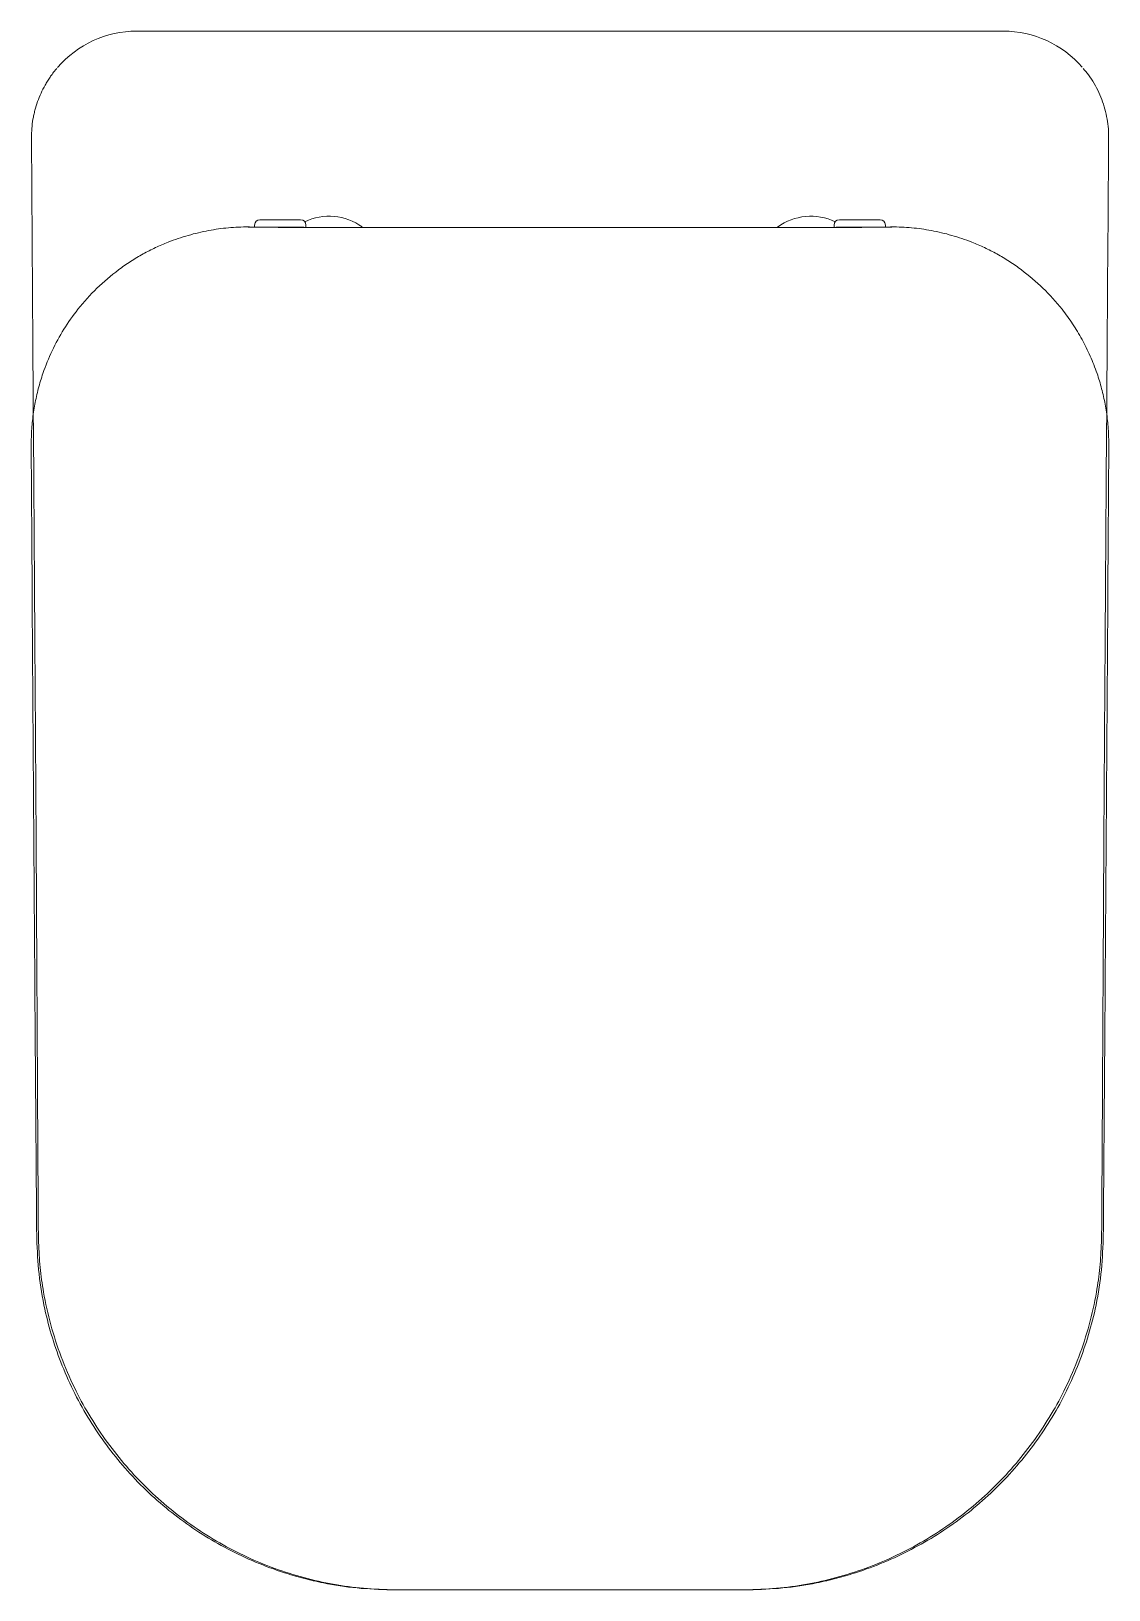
# Model space of a CAD drawing. Header units: millimetres. Extents: x 1778 to 2471, y 1406 to 1876.
# Drawn here: x 1975.996 to 1976.342, y 1423.408 to 1423.909 of the extents above; entities that cross this region are included whole.
import ezdxf

# ---------------------------------------------------------------- set-up
doc = ezdxf.new("R2010")
doc.units = ezdxf.units.MM
doc.layers.add('ARQ_SANITAROS', color=42, linetype='Continuous', lineweight=0)

msp = doc.modelspace()

# ---------------------------------------------------------------- linework, layer by layer
at = {"layer": 'ARQ_SANITAROS'}
for p, q in [((1976.029580120462, 1423.909435954952), (1976.308521066325, 1423.909435954952)), ((1976.065510947463, 1423.846398693521), (1976.065510673025, 1423.846398988665)), ((1976.065550593394, 1423.846505360164), (1976.065550593394, 1423.846505487966)), ((1976.066671492149, 1423.846328051392), (1976.066881586263, 1423.846328176836)), ((1976.066881586263, 1423.846328176836), (1976.066888959459, 1423.846319867491)), ((1976.067550593393, 1423.846465407988), (1976.067550593393, 1423.847058903756)), ((1976.082350593394, 1423.848758903756), (1976.069250593393, 1423.848758903756)), ((1976.084050593394, 1423.847058903756), (1976.084050593394, 1423.846396274289)), ((1976.254050593394, 1423.847058903756), (1976.254050593394, 1423.846396274289)), ((1976.268850593393, 1423.848758903756), (1976.255750593393, 1423.848758903756)), ((1976.270550593393, 1423.846465407988), (1976.270550593393, 1423.847058903756)), ((1976.271219600523, 1423.846328176836), (1976.271212227328, 1423.846319867491)), ((1976.271429694639, 1423.846328051392), (1976.271219600523, 1423.846328176836)), ((1976.272550593392, 1423.846505360164), (1976.272550593392, 1423.846505487966)), ((1976.272590239323, 1423.846398693521), (1976.272590513761, 1423.846398988665)), ((1976.111439321654, 1423.407881525421), (1976.226661865133, 1423.407881525421))]:
    msp.add_line(p, q, dxfattribs=at)
at = {"layer": 'ARQ_SANITAROS', "flags": 128}
for points in [[(1976.111523022418, 1423.407879376856), (1976.134500756142, 1423.407880041475), (1976.151775674734, 1423.407881151501), (1976.15747159636, 1423.407881356742), (1976.169050593393, 1423.407881525421)], [(1976.226578164368, 1423.407879376856), (1976.203600430645, 1423.407880041475), (1976.186325512052, 1423.407881151501), (1976.180629590426, 1423.407881356742), (1976.169050593393, 1423.407881525421)]]:
    msp.add_lwpolyline(points, dxfattribs=at)
at = {"layer": 'ARQ_SANITAROS'}
for centre, radius, start, end in [((1976.02958254784, 1423.875845320144), 0.033590634895003, 90.00414041673437, 139.2085361212742), ((1976.30851955644, 1423.87584885583), 0.0335870991552994, 40.81433446646935, 89.99742429685564), ((1976.091550593393, 1423.831758903756), 0.0181182928856759, 54.13357144608431, 115.6674644054112), ((1976.246550593392, 1423.831758903757), 0.0181182928856758, 64.33253559458885, 126.1305735794233), ((1976.069250593393, 1423.847058903756), 0.0017, 90, 180), ((1976.082350593394, 1423.847058903756), 0.0017, 0, 90), ((1976.255750593393, 1423.847058903756), 0.0017, 90, 180), ((1976.268850593393, 1423.847058903756), 0.0017, 0, 90)]:
    msp.add_arc(centre, radius, start, end, dxfattribs=at)
for points, knots in [([(1976.003857139962, 1423.897448247374), (1976.002836033839, 1423.896214104054), (1976.002248791393, 1423.895429735339), (1976.001415600075, 1423.894210185218), (1976.001145238502, 1423.893795528023), (1976.000623806133, 1423.89295654197), (1976.000373064596, 1423.892532853332), (1975.99916835862, 1423.890393798684), (1975.998360297432, 1423.888617061762), (1975.997378754085, 1423.885854981382), (1975.99709021208, 1423.884918035251), (1975.99671698943, 1423.883487550716), (1975.996602341078, 1423.883005563372), (1975.996394785383, 1423.882039915053), (1975.996301732708, 1423.881555886286), (1975.99588961563, 1423.879129773269), (1975.995728755883, 1423.877169920108), (1975.995740476868, 1423.875190683373)], [0, 0, 0, 0, 0.1250000000000015, 0.1250000000000015, 0.1875000000000023, 0.1875000000000023, 0.2500000000000031, 0.2500000000000031, 0.5000000000000031, 0.5000000000000031, 0.6250000000000026, 0.6250000000000026, 0.6875000000000026, 0.6875000000000026, 0.7500000000000026, 0.7500000000000026, 1, 1, 1, 1]), ([(1976.342392895835, 1423.87519092586), (1976.342393350806, 1423.875878288728), (1976.342394491512, 1423.877601641514), (1976.342085785566, 1423.880405144214), (1976.341472187641, 1423.883558958789), (1976.340529959698, 1423.886687698676), (1976.339297491483, 1423.889722803735), (1976.337769049646, 1423.892633746464), (1976.336096321502, 1423.895237924151), (1976.33482572611, 1423.896767652884), (1976.334255774038, 1423.897453844623)], [0, 0, 0, 0, 0.0851159260537213, 0.2134022289510391, 0.3486191739738573, 0.4827037445650866, 0.6175375983067121, 0.7538045840684955, 0.8895639097349602, 0.9999999999999998, 0.9999999999999998, 0.9999999999999998, 0.9999999999999998]), ([(1975.995740476728, 1423.875190683521), (1975.996091397837, 1423.815933049224), (1975.99655070354, 1423.756676109908), (1975.997031963254, 1423.682604349674), (1975.99712374505, 1423.66778996948), (1975.997252265722, 1423.64556834156), (1975.997293602495, 1423.638161122787), (1975.997373106601, 1423.623346665282), (1975.997410675998, 1423.615939422786), (1975.997530592766, 1423.593717740689), (1975.997612563279, 1423.578903298715), (1975.997738788967, 1423.556681656343), (1975.997781457781, 1423.549274445957), (1975.997847500161, 1423.538163643218), (1975.997869853744, 1423.534460044443), (1975.997904394392, 1423.528904652641), (1975.997916078127, 1423.527052856446), (1975.99793404044, 1423.524275164902), (1975.997940099852, 1423.523349268175), (1975.997952439389, 1423.521497476108), (1975.997969852584, 1423.520571650873), (1975.997998570082, 1423.519645896818)], [0, 0, 0, 0, 0.499999999999999, 0.499999999999999, 0.6249999999999986, 0.6249999999999986, 0.6874999999999987, 0.6874999999999987, 0.749999999999999, 0.749999999999999, 0.8749999999999991, 0.8749999999999991, 0.9374999999999992, 0.9374999999999992, 0.9687499999999994, 0.9687499999999994, 0.9843749999999996, 0.9843749999999996, 0.9921874999999998, 0.9921874999999998, 1, 1, 1, 1]), ([(1976.342392895835, 1423.87519092586), (1976.342009788949, 1423.815933049224), (1976.341550483246, 1423.756676109908), (1976.341069223534, 1423.682604349674), (1976.340977441737, 1423.66778996948), (1976.340848921066, 1423.64556834156), (1976.340807584291, 1423.638161122787), (1976.340728080187, 1423.623346665282), (1976.340690510789, 1423.615939422786), (1976.340570594021, 1423.593717740689), (1976.340488623508, 1423.578903298715), (1976.340362397822, 1423.556681656343), (1976.340319729006, 1423.549274445957), (1976.340253686627, 1423.538163643218), (1976.340231333041, 1423.534460044443), (1976.340196792394, 1423.528904652641), (1976.340185108659, 1423.527052856446), (1976.340167146346, 1423.524275164902), (1976.340161086936, 1423.523349268175), (1976.340148747398, 1423.521497476108), (1976.340131334206, 1423.520571650873), (1976.340102616704, 1423.519645896818)], [0, 0, 0, 0, 0.499999999999999, 0.499999999999999, 0.6249999999999986, 0.6249999999999986, 0.6874999999999987, 0.6874999999999987, 0.749999999999999, 0.749999999999999, 0.8749999999999991, 0.8749999999999991, 0.9374999999999992, 0.9374999999999992, 0.9687499999999994, 0.9687499999999994, 0.9843749999999996, 0.9843749999999996, 0.9921874999999998, 0.9921874999999998, 1, 1, 1, 1]), ([(1976.065531602442, 1423.846505394112), (1976.063394016046, 1423.84643565397), (1976.059119025882, 1423.846296179645), (1976.052657819618, 1423.845352786538), (1976.04617292667, 1423.843833179116), (1976.040476344186, 1423.841902919939), (1976.035642560069, 1423.839823105541), (1976.031601440295, 1423.83776459011), (1976.027594965276, 1423.835401993699), (1976.025017501594, 1423.833558357863), (1976.023729296202, 1423.832636916509)], [0, 0, 0, 0, 0.148406030292564, 0.2967993811278341, 0.4499869238542857, 0.6031153818637871, 0.7006212789422313, 0.7981000364413783, 0.8990912563665814, 1, 1, 1, 1]), ([(1976.065510673025, 1423.846398988665), (1976.065512177283, 1423.846406882567), (1976.065519153756, 1423.846443493023), (1976.065526130228, 1423.846478183529), (1976.065531602442, 1423.846505394112)], [0, 0, 0, 0, 0.21561876617468, 1, 1, 1, 1]), ([(1976.066671492149, 1423.846328051392), (1976.066449538746, 1423.846339722988), (1976.066088272298, 1423.84635872047), (1976.065842651158, 1423.846381779224), (1976.065711792804, 1423.846392373525), (1976.065657099615, 1423.846395959246), (1976.065611532725, 1423.846398112261), (1976.065567610751, 1423.846399010771), (1976.065537622768, 1423.846399126051), (1976.06551855952, 1423.846398816948), (1976.065510947463, 1423.846398693521)], [0, 0, 0, 0, 0.4930342614628806, 0.8024960899504733, 0.8686508191154105, 0.9127391735910164, 0.9565527819890192, 0.9746425564283743, 0.9898746350425301, 1, 1, 1, 1]), ([(1976.065550593394, 1423.846505472751), (1976.065545342258, 1423.846505463581), (1976.06553895419, 1423.846505452426), (1976.065532713199, 1423.846505402922), (1976.065531602442, 1423.846505394112)], [0, 0, 0, 0, 0.8220223225613088, 1, 1, 1, 1]), ([(1976.06628904641, 1423.846350361497), (1976.066263742682, 1423.846365019116), (1976.066044086974, 1423.846492258448), (1976.065782259271, 1423.846499269422), (1976.065550593394, 1423.846505472751)], [0, 0, 0, 0, 0.1151972257301063, 1, 1, 1, 1]), ([(1976.169050593393, 1423.84628225259), (1976.154314157013, 1423.846283930299), (1976.124840107799, 1423.846287285851), (1976.090783831078, 1423.846307638246), (1976.071465356682, 1423.846324238119), (1976.066881586263, 1423.846328176836)], [0, 0, 0, 0, 0.4326772825304263, 0.8653891069814749, 0.9999999999999998, 0.9999999999999998, 0.9999999999999998, 0.9999999999999998]), ([(1976.066888959459, 1423.846319867491), (1976.081623050907, 1423.846308302855), (1976.111092404478, 1423.846285172666), (1976.14514860823, 1423.846274867425), (1976.164468381407, 1423.846274077386), (1976.169050593393, 1423.846273890007)], [0, 0, 0, 0, 0.432708467864706, 0.8654513158843057, 1, 1, 1, 1]), ([(1976.169050593393, 1423.84628225259), (1976.183787029773, 1423.846283930299), (1976.213261078987, 1423.846287285851), (1976.247317355708, 1423.846307638246), (1976.266635830103, 1423.846324238119), (1976.271219600523, 1423.846328176836)], [0, 0, 0, 0, 0.4326772825304264, 0.8653891069814749, 1, 1, 1, 1]), ([(1976.271212227328, 1423.846319867491), (1976.256478135879, 1423.846308302855), (1976.227008782309, 1423.846285172666), (1976.192952578557, 1423.846274867425), (1976.173632805379, 1423.846274077386), (1976.169050593393, 1423.846273890007)], [0, 0, 0, 0, 0.4327084678647058, 0.8654513158843057, 1, 1, 1, 1]), ([(1976.271429694639, 1423.846328051392), (1976.271651648039, 1423.846339722988), (1976.27201291449, 1423.84635872047), (1976.272258535628, 1423.846381779224), (1976.272389393985, 1423.846392373525), (1976.272444087172, 1423.846395959246), (1976.272489654062, 1423.846398112261), (1976.272533576035, 1423.846399010771), (1976.272563564019, 1423.846399126051), (1976.272582627266, 1423.846398816948), (1976.272590239323, 1423.846398693521)], [0, 0, 0, 0, 0.4930342614628822, 0.8024960899504758, 0.8686508191154128, 0.9127391735910187, 0.9565527819890215, 0.9746425564283766, 0.9898746350425301, 1, 1, 1, 1]), ([(1976.271812140376, 1423.846350361497), (1976.271837444105, 1423.846365019116), (1976.272057099812, 1423.846492258448), (1976.272318927515, 1423.846499269422), (1976.272550593392, 1423.846505472751)], [0, 0, 0, 0, 0.1151972257301384, 1, 1, 1, 1]), ([(1976.272550593392, 1423.846505472751), (1976.272555844528, 1423.846505463581), (1976.272562232597, 1423.846505452426), (1976.272568473587, 1423.846505402922), (1976.272569584344, 1423.846505394112)], [0, 0, 0, 0, 0.822022322561299, 1, 1, 1, 1]), ([(1976.272569584344, 1423.846505394112), (1976.27470717074, 1423.84643565397), (1976.278982160904, 1423.846296179645), (1976.285443367168, 1423.845352786538), (1976.291928260116, 1423.843833179116), (1976.297624842601, 1423.841902919939), (1976.302458626717, 1423.839823105541), (1976.306499746492, 1423.83776459011), (1976.310506221511, 1423.835401993699), (1976.313083685193, 1423.833558357863), (1976.314371890586, 1423.832636916509)], [0, 0, 0, 0, 0.148406030292564, 0.296799381127834, 0.4499869238542857, 0.6031153818637871, 0.7006212789422313, 0.7981000364413782, 0.8990912563665814, 1, 1, 1, 1]), ([(1976.272590513761, 1423.846398988665), (1976.272589009503, 1423.846406882567), (1976.272582033031, 1423.846443493023), (1976.272575056559, 1423.846478183529), (1976.272569584344, 1423.846505394112)], [0, 0, 0, 0, 0.2156187661746803, 1, 1, 1, 1]), ([(1976.023729296202, 1423.832636916509), (1976.021361342145, 1423.830722521574), (1976.016625437742, 1423.826893734705), (1976.010817563745, 1423.820364914002), (1976.006045680757, 1423.813576030365), (1976.002272837639, 1423.806657993482), (1975.999955736633, 1423.800998711334), (1975.998358938696, 1423.796056691812), (1975.997263367468, 1423.791900726694), (1975.996313410777, 1423.786761268352), (1975.995716962591, 1423.781496074018), (1975.99566019858, 1423.777922292242), (1975.995631816575, 1423.776135401393)], [0, 0, 0, 0, 0.1394229914492535, 0.2788457644335567, 0.3988878915009842, 0.5193123561428061, 0.6393541309074494, 0.6786217764517923, 0.757410967471786, 0.8362001488825795, 0.9181000762816223, 1, 1, 1, 1]), ([(1976.314371890586, 1423.832636916509), (1976.31672125852, 1423.830740800846), (1976.321460375175, 1423.826915979206), (1976.326812067408, 1423.820892915314), (1976.330893935697, 1423.815271596337), (1976.333933978548, 1423.810240193506), (1976.336564186297, 1423.804921444614), (1976.338336856626, 1423.800404989841), (1976.33974091648, 1423.796061161596), (1976.340837214569, 1423.791905400047), (1976.341786061435, 1423.786771043063), (1976.342384349721, 1423.781501380653), (1976.34244097458, 1423.777927561963), (1976.342469370211, 1423.776135401393)], [0, 0, 0, 0, 0.1382226325119052, 0.2788210267422217, 0.3676741349085375, 0.4565272096236983, 0.5479595723160033, 0.639391904852379, 0.6786553676602481, 0.7572221100891035, 0.8362172448426385, 0.9178679666779421, 1, 1, 1, 1]), ([(1975.995631816575, 1423.776135401393), (1975.995990174988, 1423.721583180361), (1975.996448885253, 1423.651754587141), (1975.997016945837, 1423.574288222703), (1975.997241247037, 1423.543735643696), (1975.997358021491, 1423.528459388434), (1975.997416408719, 1423.520821260701)], [0, 0, 0, 0, 0.6409992683900738, 0.820499629893891, 0.9102498137498994, 1, 1, 1, 1]), ([(1976.342469370211, 1423.776135401393), (1976.342111011798, 1423.721583180361), (1976.341652301533, 1423.651754587141), (1976.34108424095, 1423.574288222703), (1976.340859939749, 1423.543735643696), (1976.340743165294, 1423.528459388434), (1976.340684778067, 1423.520821260701)], [0, 0, 0, 0, 0.6409992683900736, 0.820499629893891, 0.9102498137498994, 1, 1, 1, 1]), ([(1975.997416408719, 1423.520821260701), (1975.997582985133, 1423.517044923483), (1975.997917802643, 1423.509454510214), (1975.999750511176, 1423.498806221822), (1976.00232455827, 1423.488943649372), (1976.005546454832, 1423.47983593273), (1976.009562776145, 1423.470948212083), (1976.014324031077, 1423.462436467457), (1976.019737585877, 1423.454438415625), (1976.025791495342, 1423.446915191184), (1976.032524927566, 1423.439863938816), (1976.039830272424, 1423.433413165265), (1976.047578139217, 1423.427663221595), (1976.055770193429, 1423.422574295246), (1976.064444760485, 1423.418152683869), (1976.071548232268, 1423.415263018575), (1976.077807871073, 1423.413127677767), (1976.083162337243, 1423.411555881958), (1976.09106380851, 1423.409739611786), (1976.100525449923, 1423.408251356456), (1976.107845943716, 1423.4080037496), (1976.111523022418, 1423.407879376856)], [0, 0, 0, 0, 0.0637559470139155, 0.1281490392005868, 0.1819143730855928, 0.2356799046698177, 0.291016647673786, 0.3463530292123758, 0.4001052723443827, 0.4538575414206426, 0.5091701656216033, 0.564482668693219, 0.6181657836283136, 0.6718492666612476, 0.7270870136638073, 0.7823245569221803, 0.8011198391896192, 0.8387223286521994, 0.8764525675498527, 0.937942214640547, 1, 1, 1, 1]), ([(1975.997998569625, 1423.519645896816), (1975.998136436499, 1423.516973397478), (1975.998412170477, 1423.511628394307), (1975.999664091286, 1423.502756920058), (1976.001805720101, 1423.493097626781), (1976.005138355754, 1423.482802753705), (1976.00926043492, 1423.473193682248), (1976.014060271806, 1423.464316597906), (1976.019390229329, 1423.456166910502), (1976.025374399761, 1423.448484820755), (1976.031984081642, 1423.441319281535), (1976.03920119832, 1423.434733367341), (1976.046971208708, 1423.428756453302), (1976.055212256319, 1423.42344806387), (1976.063852291216, 1423.418863429629), (1976.072848290997, 1423.415052384089), (1976.082134389717, 1423.412010212367), (1976.091642852751, 1423.409773823889), (1976.101431564548, 1423.40827607168), (1976.108057829547, 1423.408014837515), (1976.111439321654, 1423.407881525421)], [0, 0, 0, 0, 0.0456866719437646, 0.0913734207668866, 0.1528402942482569, 0.2144442872998223, 0.2759137687191403, 0.3311595194726922, 0.3866001600931559, 0.4420414650216429, 0.4972879842118782, 0.5529002321691486, 0.6087123778439957, 0.6645227450762925, 0.7201324938119056, 0.7755597808434171, 0.8311891138580815, 0.8868161578434136, 0.9422404221795968, 1, 1, 1, 1]), ([(1976.340684778067, 1423.520821260701), (1976.340515704554, 1423.517026188303), (1976.34017755754, 1423.509436043853), (1976.338341294798, 1423.498747388532), (1976.335736040505, 1423.488815876448), (1976.332473099919, 1423.479667455754), (1976.328464523673, 1423.470822236351), (1976.323730285463, 1423.46235635641), (1976.318282982368, 1423.454332407177), (1976.312176992095, 1423.446784860527), (1976.305465285403, 1423.43977048372), (1976.298200532902, 1423.433353418486), (1976.290412635477, 1423.427589719717), (1976.282163903142, 1423.422494537892), (1976.273521534226, 1423.418100955788), (1976.266503957495, 1423.415245879148), (1976.260289682658, 1423.413126578663), (1976.254935202493, 1423.411554885847), (1976.247017331205, 1423.409734724902), (1976.23755844541, 1423.408253447753), (1976.2302382573, 1423.40800406713), (1976.226578164368, 1423.407879376856)], [0, 0, 0, 0, 0.064076064497361, 0.1281521231385903, 0.1826046249101311, 0.2372529705329657, 0.2919010904408717, 0.3463532833120784, 0.400787811328497, 0.4554167310543257, 0.5100453300695265, 0.5644794191910251, 0.6188423431238066, 0.6733990325380725, 0.7279557574036961, 0.7823187298515404, 0.8011146244494486, 0.8387822804310516, 0.8764498312919473, 0.9382249345882602, 1, 1, 1, 1]), ([(1976.340102617162, 1423.519645896816), (1976.339964750289, 1423.516973397478), (1976.339689016309, 1423.511628394307), (1976.338437095501, 1423.502756920058), (1976.336295466687, 1423.493097626781), (1976.332962831033, 1423.482802753705), (1976.328840751867, 1423.473193682248), (1976.324040914983, 1423.464316597906), (1976.318710957458, 1423.456166910502), (1976.312726787026, 1423.448484820755), (1976.306117105146, 1423.441319281535), (1976.298899988468, 1423.434733367341), (1976.291129978079, 1423.428756453302), (1976.282888930468, 1423.42344806387), (1976.274248895571, 1423.418863429629), (1976.26525289579, 1423.415052384089), (1976.25596679707, 1423.412010212367), (1976.246458334036, 1423.409773823889), (1976.23666962224, 1423.40827607168), (1976.23004335724, 1423.408014837515), (1976.226661865132, 1423.407881525421)], [0, 0, 0, 0, 0.0456866719437646, 0.0913734207668866, 0.1528402942482569, 0.2144442872998223, 0.2759137687191403, 0.3311595194726922, 0.3866001600931559, 0.4420414650216429, 0.4972879842118782, 0.5529002321691486, 0.6087123778439957, 0.6645227450762925, 0.7201324938119056, 0.7755597808434171, 0.8311891138580815, 0.8868161578434136, 0.9422404221795968, 1, 1, 1, 1])]:
    msp.add_open_spline(points, degree=3, knots=knots, dxfattribs=at)

doc.saveas('drawing.dxf')
